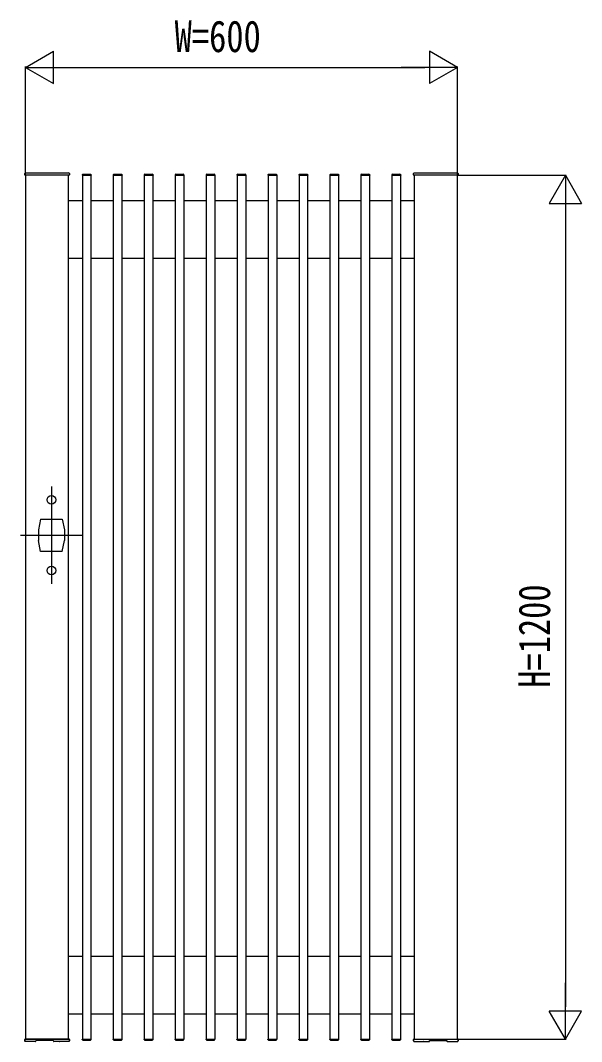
# Model space of a CAD drawing. Units: millimetres, scale not verified. Extents: x -4205 to 4205, y -2970 to 2970.
# Drawn here: x -1712 to -932, y -1228 to 190 of the extents above; entities that cross this region are included whole.
import ezdxf
from ezdxf.enums import TextEntityAlignment as Align

# ---------------------------------------------------------------- set-up
doc = ezdxf.new("R2010")
doc.units = ezdxf.units.MM
doc.header["$LTSCALE"] = 20
for name, color, linetype in [('0-2_YKK_12', 2, 'Continuous'), ('0-3_YKK_A1', 4, 'Continuous'), ('0-4_YKK_D', 6, 'Continuous')]:
    doc.layers.add(name, color=color, linetype=linetype)
doc.styles.add('ＭＳ ゴシック', font='')
doc.styles.get('ＭＳ ゴシック').set_extended_font_data('MS Gothic')

msp = doc.modelspace()

# ---------------------------------------------------------------- linework, layer by layer
at = {"layer": '0-2_YKK_12'}
for p, q in [((-1668.98, -457.5), (-1668.98, -592.5)), ((-1711.98, -525), (-1625.98, -525))]:
    msp.add_line(p, q, dxfattribs=at)
at = {"layer": '0-3_YKK_A1'}
for p, q in [((-1705.98, -24.5), (-1705.98, -22.5)), ((-1644.48, -25), (-1705.48, -25)), ((-1704.98, -21.5), (-1644.98, -21.5)), ((-1643.98, -22.5), (-1643.98, -24.5)), ((-1626.18, -24.5), (-1626.18, -25)), ((-1626.18, -25), (-1613.78, -25)), ((-1625.98, -25), (-1625.98, -1225)), ((-1625.98, -25), (-1613.98, -25)), ((-1625.18, -23.5), (-1614.78, -23.5)), ((-1613.98, -25), (-1613.98, -1225)), ((-1613.78, -24.5), (-1613.78, -25)), ((-1583.18, -24.5), (-1583.18, -25)), ((-1583.18, -25), (-1570.78, -25)), ((-1582.98, -25), (-1582.98, -1225)), ((-1582.98, -25), (-1570.98, -25)), ((-1582.18, -23.5), (-1571.78, -23.5)), ((-1570.98, -25), (-1570.98, -1225)), ((-1570.78, -24.5), (-1570.78, -25)), ((-1540.18, -24.5), (-1540.18, -25)), ((-1540.18, -25), (-1527.78, -25)), ((-1539.98, -25), (-1539.98, -1225)), ((-1539.98, -25), (-1527.98, -25)), ((-1539.18, -23.5), (-1528.78, -23.5)), ((-1527.98, -25), (-1527.98, -1225)), ((-1527.78, -24.5), (-1527.78, -25)), ((-1497.18, -24.5), (-1497.18, -25)), ((-1497.18, -25), (-1484.78, -25)), ((-1496.98, -25), (-1496.98, -1225)), ((-1496.98, -25), (-1484.98, -25)), ((-1496.18, -23.5), (-1485.78, -23.5)), ((-1484.98, -25), (-1484.98, -1225)), ((-1484.78, -24.5), (-1484.78, -25)), ((-1454.18, -24.5), (-1454.18, -25)), ((-1454.18, -25), (-1441.78, -25)), ((-1453.98, -25), (-1453.98, -1225)), ((-1453.98, -25), (-1441.98, -25)), ((-1453.18, -23.5), (-1442.78, -23.5)), ((-1441.98, -25), (-1441.98, -1225)), ((-1441.78, -24.5), (-1441.78, -25)), ((-1411.18, -24.5), (-1411.18, -25)), ((-1411.18, -25), (-1398.78, -25)), ((-1410.98, -25), (-1410.98, -1225)), ((-1410.98, -25), (-1398.98, -25)), ((-1410.18, -23.5), (-1399.78, -23.5)), ((-1398.98, -25), (-1398.98, -1225)), ((-1398.78, -24.5), (-1398.78, -25)), ((-1368.18, -24.5), (-1368.18, -25)), ((-1368.18, -25), (-1355.78, -25)), ((-1367.98, -25), (-1367.98, -1225)), ((-1367.98, -25), (-1355.98, -25)), ((-1367.18, -23.5), (-1356.78, -23.5)), ((-1355.98, -25), (-1355.98, -1225)), ((-1355.78, -24.5), (-1355.78, -25)), ((-1325.18, -24.5), (-1325.18, -25)), ((-1325.18, -25), (-1312.78, -25)), ((-1324.98, -25), (-1324.98, -1225)), ((-1324.98, -25), (-1312.98, -25)), ((-1324.18, -23.5), (-1313.78, -23.5)), ((-1312.98, -25), (-1312.98, -1225)), ((-1312.78, -24.5), (-1312.78, -25)), ((-1282.18, -24.5), (-1282.18, -25)), ((-1282.18, -25), (-1269.78, -25)), ((-1281.98, -25), (-1281.98, -1225)), ((-1281.98, -25), (-1269.98, -25)), ((-1281.18, -23.5), (-1270.78, -23.5)), ((-1269.98, -25), (-1269.98, -1225)), ((-1269.78, -24.5), (-1269.78, -25)), ((-1239.18, -24.5), (-1239.18, -25)), ((-1239.18, -25), (-1226.78, -25)), ((-1238.98, -25), (-1238.98, -1225)), ((-1238.98, -25), (-1226.98, -25)), ((-1238.18, -23.5), (-1227.78, -23.5)), ((-1226.98, -25), (-1226.98, -1225)), ((-1226.78, -24.5), (-1226.78, -25)), ((-1196.18, -24.5), (-1196.18, -25)), ((-1196.18, -25), (-1183.78, -25)), ((-1195.98, -25), (-1195.98, -1225)), ((-1195.98, -25), (-1183.98, -25)), ((-1195.18, -23.5), (-1184.78, -23.5)), ((-1183.98, -25), (-1183.98, -1225)), ((-1183.78, -24.5), (-1183.78, -25)), ((-1165.98, -24.5), (-1165.98, -22.5)), ((-1104.48, -25), (-1165.48, -25)), ((-1164.98, -21.5), (-1104.98, -21.5)), ((-1103.98, -22.5), (-1103.98, -24.5)), ((-1644.98, -60), (-1625.98, -60)), ((-1613.98, -60), (-1582.98, -60)), ((-1570.98, -60), (-1539.98, -60)), ((-1527.98, -60), (-1496.98, -60)), ((-1484.98, -60), (-1453.98, -60)), ((-1441.98, -60), (-1410.98, -60)), ((-1398.98, -60), (-1367.98, -60)), ((-1355.98, -60), (-1324.98, -60)), ((-1312.98, -60), (-1281.98, -60)), ((-1269.98, -60), (-1238.98, -60)), ((-1226.98, -60), (-1195.98, -60)), ((-1183.98, -60), (-1164.98, -60)), ((-1644.98, -140), (-1625.98, -140)), ((-1613.98, -140), (-1582.98, -140)), ((-1570.98, -140), (-1539.98, -140)), ((-1527.98, -140), (-1496.98, -140)), ((-1484.98, -140), (-1453.98, -140)), ((-1441.98, -140), (-1410.98, -140)), ((-1398.98, -140), (-1367.98, -140)), ((-1355.98, -140), (-1324.98, -140)), ((-1312.98, -140), (-1281.98, -140)), ((-1269.98, -140), (-1238.98, -140)), ((-1226.98, -140), (-1195.98, -140)), ((-1183.98, -140), (-1164.98, -140)), ((-1683.98, -502.5), (-1686.98, -517.5)), ((-1683.98, -502.5), (-1653.98, -502.5)), ((-1653.98, -502.5), (-1650.98, -517.5)), ((-1686.98, -517.5), (-1686.98, -532.5)), ((-1650.98, -517.5), (-1650.98, -532.5)), ((-1683.98, -547.5), (-1686.98, -532.5)), ((-1653.98, -547.5), (-1650.98, -532.5)), ((-1653.98, -547.5), (-1683.98, -547.5)), ((-1644.98, -1110), (-1625.98, -1110)), ((-1613.98, -1110), (-1582.98, -1110)), ((-1570.98, -1110), (-1539.98, -1110)), ((-1527.98, -1110), (-1496.98, -1110)), ((-1484.98, -1110), (-1453.98, -1110)), ((-1441.98, -1110), (-1410.98, -1110)), ((-1398.98, -1110), (-1367.98, -1110)), ((-1355.98, -1110), (-1324.98, -1110)), ((-1312.98, -1110), (-1281.98, -1110)), ((-1269.98, -1110), (-1238.98, -1110)), ((-1226.98, -1110), (-1195.98, -1110)), ((-1183.98, -1110), (-1164.98, -1110)), ((-1644.98, -1190), (-1625.98, -1190)), ((-1613.98, -1190), (-1582.98, -1190)), ((-1570.98, -1190), (-1539.98, -1190)), ((-1527.98, -1190), (-1496.98, -1190)), ((-1484.98, -1190), (-1453.98, -1190)), ((-1441.98, -1190), (-1410.98, -1190)), ((-1398.98, -1190), (-1367.98, -1190)), ((-1355.98, -1190), (-1324.98, -1190)), ((-1312.98, -1190), (-1281.98, -1190)), ((-1269.98, -1190), (-1238.98, -1190)), ((-1226.98, -1190), (-1195.98, -1190)), ((-1183.98, -1190), (-1164.98, -1190)), ((-1705.98, -1225.53), (-1705.98, -1225.59)), ((-1705.98, -1225.59), (-1705.93, -1226.48)), ((-1705.93, -1227.56), (-1705.98, -1226.52)), ((-1704.98, -1225), (-1705.48, -1225)), ((-1644.98, -1225), (-1704.98, -1225)), ((-1690.89, -1228.5), (-1704.93, -1228.5)), ((-1690.39, -1227.93), (-1690.35, -1227.24)), ((-1690.39, -1228.03), (-1690.39, -1227.93)), ((-1666.74, -1227.18), (-1689.82, -1227.17)), ((-1666.21, -1227.25), (-1666.17, -1228.03)), ((-1661.08, -1228.5), (-1665.67, -1228.5)), ((-1645.04, -1228.5), (-1654.89, -1228.5)), ((-1644.48, -1225), (-1644.98, -1225)), ((-1643.98, -1226.52), (-1644.04, -1227.56)), ((-1644.03, -1226.48), (-1643.98, -1225.59)), ((-1643.98, -1225.59), (-1643.98, -1225.53)), ((-1626.18, -1225), (-1613.78, -1225)), ((-1626.18, -1225.5), (-1626.18, -1225)), ((-1625.98, -1225), (-1613.98, -1225)), ((-1625.18, -1226.5), (-1614.78, -1226.5)), ((-1613.78, -1225.5), (-1613.78, -1225)), ((-1583.18, -1225), (-1570.78, -1225)), ((-1583.18, -1225.5), (-1583.18, -1225)), ((-1582.98, -1225), (-1570.98, -1225)), ((-1582.18, -1226.5), (-1571.78, -1226.5)), ((-1570.78, -1225.5), (-1570.78, -1225)), ((-1540.18, -1225), (-1527.78, -1225)), ((-1540.18, -1225.5), (-1540.18, -1225)), ((-1539.98, -1225), (-1527.98, -1225)), ((-1539.18, -1226.5), (-1528.78, -1226.5)), ((-1527.78, -1225.5), (-1527.78, -1225)), ((-1497.18, -1225), (-1484.78, -1225)), ((-1497.18, -1225.5), (-1497.18, -1225)), ((-1496.98, -1225), (-1484.98, -1225)), ((-1496.18, -1226.5), (-1485.78, -1226.5)), ((-1484.78, -1225.5), (-1484.78, -1225)), ((-1454.18, -1225), (-1441.78, -1225)), ((-1454.18, -1225.5), (-1454.18, -1225)), ((-1453.98, -1225), (-1441.98, -1225)), ((-1453.18, -1226.5), (-1442.78, -1226.5)), ((-1441.78, -1225.5), (-1441.78, -1225)), ((-1411.18, -1225), (-1398.78, -1225)), ((-1411.18, -1225.5), (-1411.18, -1225)), ((-1410.98, -1225), (-1398.98, -1225)), ((-1410.18, -1226.5), (-1399.78, -1226.5)), ((-1398.78, -1225.5), (-1398.78, -1225)), ((-1368.18, -1225), (-1355.78, -1225)), ((-1368.18, -1225.5), (-1368.18, -1225)), ((-1367.98, -1225), (-1355.98, -1225)), ((-1367.18, -1226.5), (-1356.78, -1226.5)), ((-1355.78, -1225.5), (-1355.78, -1225)), ((-1325.18, -1225), (-1312.78, -1225)), ((-1325.18, -1225.5), (-1325.18, -1225)), ((-1324.98, -1225), (-1312.98, -1225)), ((-1324.18, -1226.5), (-1313.78, -1226.5)), ((-1312.78, -1225.5), (-1312.78, -1225)), ((-1282.18, -1225), (-1269.78, -1225)), ((-1282.18, -1225.5), (-1282.18, -1225)), ((-1281.98, -1225), (-1269.98, -1225)), ((-1281.18, -1226.5), (-1270.78, -1226.5)), ((-1269.78, -1225.5), (-1269.78, -1225)), ((-1239.18, -1225), (-1226.78, -1225)), ((-1239.18, -1225.5), (-1239.18, -1225)), ((-1238.98, -1225), (-1226.98, -1225)), ((-1238.18, -1226.5), (-1227.78, -1226.5)), ((-1226.78, -1225.5), (-1226.78, -1225)), ((-1196.18, -1225), (-1183.78, -1225)), ((-1196.18, -1225.5), (-1196.18, -1225)), ((-1195.98, -1225), (-1183.98, -1225)), ((-1195.18, -1226.5), (-1184.78, -1226.5)), ((-1183.78, -1225.5), (-1183.78, -1225)), ((-1165.98, -1225.59), (-1165.98, -1225.53)), ((-1165.93, -1226.48), (-1165.98, -1225.59)), ((-1165.98, -1226.52), (-1165.93, -1227.56)), ((-1165.48, -1225), (-1164.98, -1225)), ((-1164.98, -1225), (-1104.98, -1225)), ((-1164.92, -1228.5), (-1155.07, -1228.5)), ((-1148.88, -1228.5), (-1144.29, -1228.5)), ((-1143.75, -1227.25), (-1143.79, -1228.03)), ((-1143.22, -1227.18), (-1120.14, -1227.17)), ((-1119.57, -1227.93), (-1119.61, -1227.24)), ((-1119.57, -1228.03), (-1119.57, -1227.93)), ((-1119.07, -1228.5), (-1105.03, -1228.5)), ((-1104.98, -1225), (-1104.48, -1225)), ((-1104.04, -1227.56), (-1103.98, -1226.52)), ((-1103.98, -1225.59), (-1104.03, -1226.48)), ((-1103.98, -1225.53), (-1103.98, -1225.59))]:
    msp.add_line(p, q, dxfattribs=at)
for points in [[(-1704.98, -25), (-1704.98, -1225), (-1644.98, -1225), (-1644.98, -25)], [(-1164.98, -25), (-1164.98, -1225), (-1104.98, -1225), (-1104.98, -25)]]:
    msp.add_lwpolyline(points, close=True, dxfattribs=at)
for points in [[(-1705.98, -1226.53), (-1705.98, -1226.42), (-1705.98, -1226.08), (-1705.98, -1225.53)], [(-1705.93, -1226.48), (-1705.93, -1226.85), (-1705.93, -1227.15), (-1705.93, -1227.36), (-1705.93, -1227.51), (-1705.93, -1227.53)], [(-1704.93, -1228.48), (-1705.08, -1228.47), (-1705.23, -1228.43), (-1705.37, -1228.36), (-1705.5, -1228.28), (-1705.62, -1228.17), (-1705.72, -1228.05), (-1705.79, -1227.92), (-1705.85, -1227.78), (-1705.88, -1227.66), (-1705.89, -1227.6)], [(-1689.82, -1227.18), (-1689.99, -1227.18), (-1690.16, -1227.19), (-1690.31, -1227.2), (-1690.43, -1227.22), (-1690.53, -1227.24), (-1690.56, -1227.25)], [(-1666.74, -1227.18), (-1666.74, -1227.18), (-1666.74, -1227.18)], [(-1666.74, -1227.18), (-1666.74, -1227.18), (-1666.74, -1227.18)], [(-1666.01, -1227.25), (-1666.03, -1227.24), (-1666.1, -1227.23), (-1666.2, -1227.21), (-1666.32, -1227.2), (-1666.45, -1227.19), (-1666.59, -1227.18), (-1666.74, -1227.18)], [(-1654.89, -1228.5), (-1654.92, -1228.5), (-1655.05, -1228.49), (-1655.25, -1228.49), (-1655.53, -1228.48), (-1655.88, -1228.47), (-1656.28, -1228.46), (-1656.73, -1228.45), (-1657.22, -1228.44), (-1657.73, -1228.44), (-1658.24, -1228.44), (-1658.75, -1228.44), (-1659.23, -1228.45), (-1659.69, -1228.46), (-1660.09, -1228.47), (-1660.44, -1228.48), (-1660.72, -1228.49), (-1660.92, -1228.49), (-1661.05, -1228.5), (-1661.08, -1228.5)], [(-1658.31, -1228.44), (-1658.1, -1228.44), (-1657.88, -1228.44)], [(-1644.07, -1227.61), (-1644.09, -1227.7), (-1644.13, -1227.84), (-1644.2, -1227.99), (-1644.3, -1228.13), (-1644.42, -1228.25), (-1644.55, -1228.34), (-1644.7, -1228.42), (-1644.87, -1228.47), (-1645.03, -1228.48)], [(-1644.03, -1227.55), (-1644.03, -1227.55), (-1644.03, -1227.49), (-1644.03, -1227.33), (-1644.03, -1227.08), (-1644.03, -1226.48), (-1644.03, -1226.48)], [(-1643.98, -1225.53), (-1643.98, -1226.08), (-1643.98, -1226.42), (-1643.98, -1226.53)], [(-1165.98, -1225.53), (-1165.98, -1226.08), (-1165.98, -1226.42), (-1165.98, -1226.53)], [(-1165.93, -1227.55), (-1165.93, -1227.55), (-1165.93, -1227.49), (-1165.93, -1227.33), (-1165.93, -1227.08), (-1165.93, -1226.48), (-1165.93, -1226.48)], [(-1165.89, -1227.61), (-1165.87, -1227.7), (-1165.83, -1227.84), (-1165.76, -1227.99), (-1165.66, -1228.13), (-1165.54, -1228.25), (-1165.41, -1228.34), (-1165.26, -1228.42), (-1165.09, -1228.47), (-1164.93, -1228.48)], [(-1155.07, -1228.5), (-1155.04, -1228.5), (-1154.91, -1228.49), (-1154.71, -1228.49), (-1154.43, -1228.48), (-1154.08, -1228.47), (-1153.68, -1228.46), (-1153.23, -1228.45), (-1152.74, -1228.44), (-1152.23, -1228.44), (-1151.72, -1228.44), (-1151.21, -1228.44), (-1150.73, -1228.45), (-1150.27, -1228.46), (-1149.87, -1228.47), (-1149.52, -1228.48), (-1149.24, -1228.49), (-1149.04, -1228.49), (-1148.91, -1228.5), (-1148.88, -1228.5)], [(-1151.65, -1228.44), (-1151.86, -1228.44), (-1152.08, -1228.44)], [(-1143.95, -1227.25), (-1143.93, -1227.24), (-1143.86, -1227.23), (-1143.76, -1227.21), (-1143.64, -1227.2), (-1143.51, -1227.19), (-1143.37, -1227.18), (-1143.22, -1227.18)], [(-1143.22, -1227.18), (-1143.22, -1227.18), (-1143.22, -1227.18)], [(-1143.22, -1227.18), (-1143.22, -1227.18), (-1143.22, -1227.18)], [(-1120.14, -1227.18), (-1119.97, -1227.18), (-1119.8, -1227.19), (-1119.65, -1227.2), (-1119.53, -1227.22), (-1119.44, -1227.24), (-1119.4, -1227.25)], [(-1105.03, -1228.48), (-1104.88, -1228.47), (-1104.73, -1228.43), (-1104.59, -1228.36), (-1104.46, -1228.28), (-1104.34, -1228.17), (-1104.24, -1228.05), (-1104.17, -1227.92), (-1104.11, -1227.78), (-1104.08, -1227.66), (-1104.07, -1227.6)], [(-1104.03, -1226.48), (-1104.03, -1226.85), (-1104.03, -1227.15), (-1104.03, -1227.36), (-1104.03, -1227.51), (-1104.03, -1227.53)], [(-1103.98, -1226.53), (-1103.98, -1226.42), (-1103.98, -1226.08), (-1103.98, -1225.53)]]:
    msp.add_lwpolyline(points, dxfattribs=at)
for centre in [(-1668.98, -476), (-1668.98, -574)]:
    msp.add_circle(centre, 6, dxfattribs=at)
for centre, radius, start, end in [((-1704.98, -22.5), 1, 90, 180), ((-1705.48, -24.5), 0.5, 180, 270), ((-1644.98, -22.5), 1, 0, 90), ((-1644.48, -24.5), 0.5, 270, 0), ((-1625.18, -24.5), 1, 90, 180), ((-1614.78, -24.5), 1, 0, 90), ((-1582.18, -24.5), 1, 90, 180), ((-1571.78, -24.5), 1, 0, 90), ((-1539.18, -24.5), 1, 90, 180), ((-1528.78, -24.5), 1, 0, 90), ((-1496.18, -24.5), 1, 90, 180), ((-1485.78, -24.5), 1, 0, 90), ((-1453.18, -24.5), 1, 90, 180), ((-1442.78, -24.5), 1, 0, 90), ((-1410.18, -24.5), 1, 90, 180), ((-1399.78, -24.5), 1, 0, 90), ((-1367.18, -24.5), 1, 90, 180), ((-1356.78, -24.5), 1, 0, 90), ((-1324.18, -24.5), 1, 90, 180), ((-1313.78, -24.5), 1, 0, 90), ((-1281.18, -24.5), 1, 90, 180), ((-1270.78, -24.5), 1, 0, 90), ((-1238.18, -24.5), 1, 90, 180), ((-1227.78, -24.5), 1, 0, 90), ((-1195.18, -24.5), 1, 90, 180), ((-1184.78, -24.5), 1, 0, 90), ((-1164.98, -22.5), 1, 90, 180), ((-1165.48, -24.5), 0.5, 180, 270), ((-1104.98, -22.5), 1, 0, 90), ((-1104.48, -24.5), 0.5, 270, 0), ((-1705.48, -1225.5), 0.5, 90, 183), ((-1690.89, -1228), 0.5, 270.59375, 357), ((-1665.67, -1228), 0.5, 183, 269.48495), ((-1644.48, -1225.5), 0.5, 357, 90), ((-1625.18, -1225.5), 1, 180, 270), ((-1614.78, -1225.5), 1, 270, 0), ((-1582.18, -1225.5), 1, 180, 270), ((-1571.78, -1225.5), 1, 270, 0), ((-1539.18, -1225.5), 1, 180, 270), ((-1528.78, -1225.5), 1, 270, 0), ((-1496.18, -1225.5), 1, 180, 270), ((-1485.78, -1225.5), 1, 270, 0), ((-1453.18, -1225.5), 1, 180, 270), ((-1442.78, -1225.5), 1, 270, 0), ((-1410.18, -1225.5), 1, 180, 270), ((-1399.78, -1225.5), 1, 270, 0), ((-1367.18, -1225.5), 1, 180, 270), ((-1356.78, -1225.5), 1, 270, 0), ((-1324.18, -1225.5), 1, 180, 270), ((-1313.78, -1225.5), 1, 270, 0), ((-1281.18, -1225.5), 1, 180, 270), ((-1270.78, -1225.5), 1, 270, 0), ((-1238.18, -1225.5), 1, 180, 270), ((-1227.78, -1225.5), 1, 270, 0), ((-1195.18, -1225.5), 1, 180, 270), ((-1184.78, -1225.5), 1, 270, 0), ((-1165.48, -1225.5), 0.5, 90, 183), ((-1144.29, -1228), 0.5, 270.51505, 357), ((-1119.07, -1228), 0.5, 183, 269.40625), ((-1104.48, -1225.5), 0.5, 357, 90)]:
    msp.add_arc(centre, radius, start, end, dxfattribs=at)
at = {"layer": '0-4_YKK_D'}
for p, q in [((-1704.98, 125), (-1666.01, 147.5)), ((-1666.01, 102.5), (-1666.01, 147.5)), ((-1104.98, 125), (-1143.95, 147.5)), ((-1143.95, 147.5), (-1143.95, 102.5)), ((-1704.98, -24), (-1704.98, 126)), ((-1704.98, 125), (-1666.01, 102.5)), ((-1704.98, 125), (-1627.04, 125)), ((-1659.98, 125), (-1149.98, 125)), ((-1104.98, 125), (-1182.92, 125)), ((-1104.98, 125), (-1143.95, 102.5)), ((-1104.98, -24), (-1104.98, 126)), ((-1103.98, -25), (-953.98, -25)), ((-954.98, -25), (-977.48, -63.97)), ((-954.98, -25), (-932.48, -63.97)), ((-954.98, -25), (-954.98, -102.94)), ((-977.48, -63.97), (-932.48, -63.97)), ((-954.98, -70), (-954.98, -1180)), ((-954.98, -1225), (-954.98, -1147.06)), ((-954.98, -1225), (-977.48, -1186.03)), ((-932.48, -1186.03), (-977.48, -1186.03)), ((-954.98, -1225), (-932.48, -1186.03)), ((-1103.98, -1225), (-953.98, -1225))]:
    msp.add_line(p, q, dxfattribs=at)

# ---------------------------------------------------------------- texts
at = {"layer": '0-4_YKK_D', "style": 'ＭＳ ゴシック', "width": 0.8}
msp.add_text('W=600', height=43.99, dxfattribs=at).set_placement((-1497.78, 133), align=Align.BOTTOM_LEFT)
msp.add_text('H=1200', height=43.99, rotation=90, dxfattribs=at).set_placement((-962.98, -737), align=Align.BOTTOM_LEFT)

doc.saveas('drawing.dxf')
